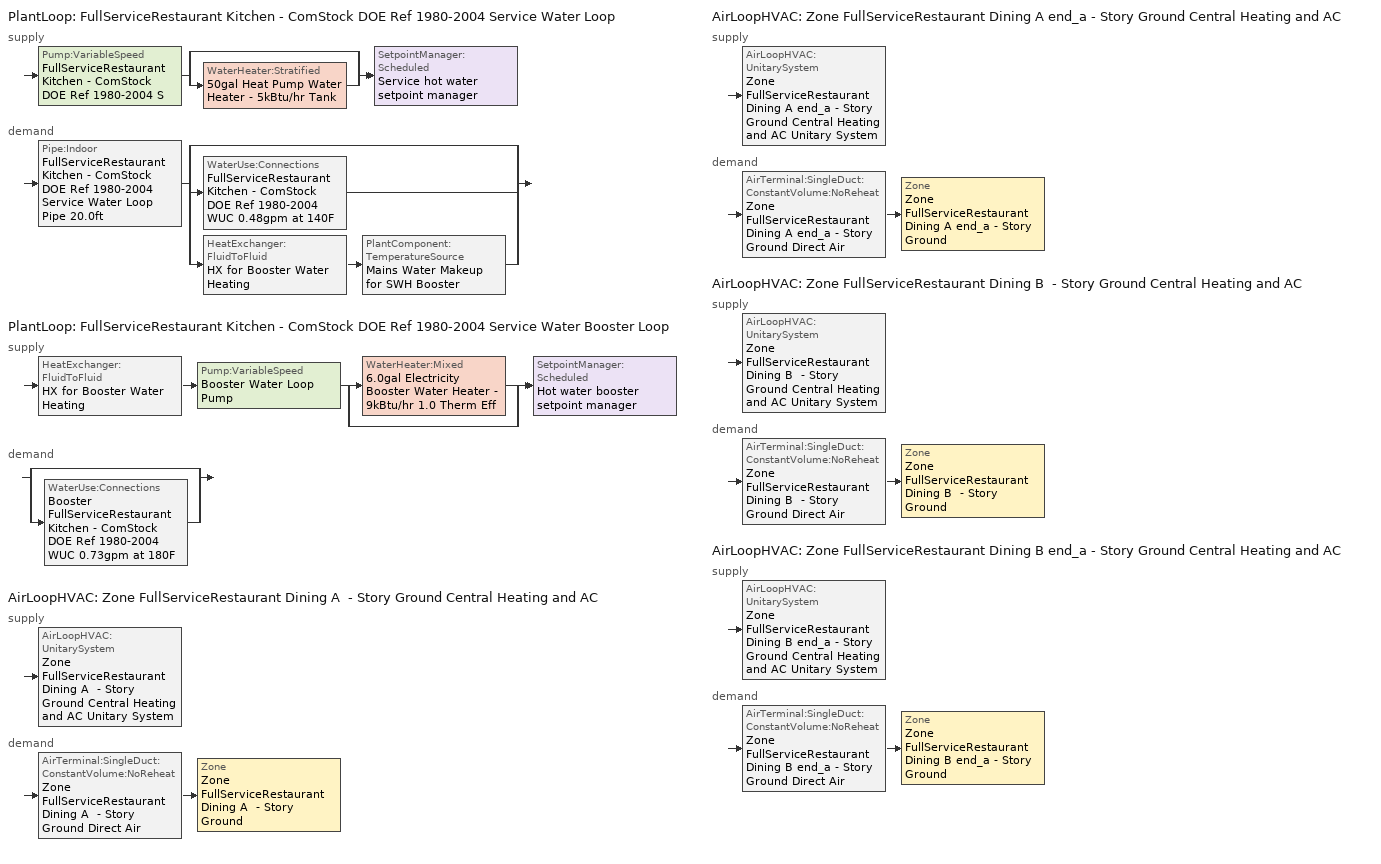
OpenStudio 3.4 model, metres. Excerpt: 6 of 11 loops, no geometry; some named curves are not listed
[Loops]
PlantLoop 'FullServiceRestaurant Kitchen - ComStock DOE Ref 1980-2004 Service Water Loop'
 supply: Pump:VariableSpeed 'FullServiceRestaurant Kitchen - ComStock DOE Ref 1980-2004 Service Water Loop Water Mains Pressure Driven' > split
  | bypass
  | WaterHeater:Stratified '50gal Heat Pump Water Heater - 5kBtu/hr Tank'
  join > SetpointManager:Scheduled 'Service hot water setpoint manager'
 demand: Pipe:Indoor 'FullServiceRestaurant Kitchen - ComStock DOE Ref 1980-2004 Service Water Loop Pipe 20.0ft' > split
  | bypass
  | WaterUse:Connections 'FullServiceRestaurant Kitchen - ComStock DOE Ref 1980-2004 WUC 0.48gpm at 140F'
  | HeatExchanger:FluidToFluid 'HX for Booster Water Heating' > PlantComponent:TemperatureSource 'Mains Water Makeup for SWH Booster'
PlantLoop 'FullServiceRestaurant Kitchen - ComStock DOE Ref 1980-2004 Service Water Booster Loop'
 supply: HeatExchanger:FluidToFluid 'HX for Booster Water Heating' > Pump:VariableSpeed 'Booster Water Loop Pump' > split
  | WaterHeater:Mixed '6.0gal Electricity Booster Water Heater - 9kBtu/hr 1.0 Therm Eff'
  | bypass
  join > SetpointManager:Scheduled 'Hot water booster setpoint manager'
 demand: split
  | bypass
  | WaterUse:Connections 'Booster FullServiceRestaurant Kitchen - ComStock DOE Ref 1980-2004 WUC 0.73gpm at 180F'
AirLoopHVAC 'Zone FullServiceRestaurant Dining A  - Story Ground Central Heating and AC'
 supply: AirLoopHVAC:UnitarySystem 'Zone FullServiceRestaurant Dining A  - Story Ground Central Heating and AC Unitary System'
 demand: AirTerminal:SingleDuct:ConstantVolume:NoReheat 'Zone FullServiceRestaurant Dining A  - Story Ground Direct Air' > Zone 'Zone FullServiceRestaurant Dining A  - Story Ground'
AirLoopHVAC 'Zone FullServiceRestaurant Dining A end_a - Story Ground Central Heating and AC'
 supply: AirLoopHVAC:UnitarySystem 'Zone FullServiceRestaurant Dining A end_a - Story Ground Central Heating and AC Unitary System'
 demand: AirTerminal:SingleDuct:ConstantVolume:NoReheat 'Zone FullServiceRestaurant Dining A end_a - Story Ground Direct Air' > Zone 'Zone FullServiceRestaurant Dining A end_a - Story Ground'
AirLoopHVAC 'Zone FullServiceRestaurant Dining B  - Story Ground Central Heating and AC'
 supply: AirLoopHVAC:UnitarySystem 'Zone FullServiceRestaurant Dining B  - Story Ground Central Heating and AC Unitary System'
 demand: AirTerminal:SingleDuct:ConstantVolume:NoReheat 'Zone FullServiceRestaurant Dining B  - Story Ground Direct Air' > Zone 'Zone FullServiceRestaurant Dining B  - Story Ground'
AirLoopHVAC 'Zone FullServiceRestaurant Dining B end_a - Story Ground Central Heating and AC'
 supply: AirLoopHVAC:UnitarySystem 'Zone FullServiceRestaurant Dining B end_a - Story Ground Central Heating and AC Unitary System'
 demand: AirTerminal:SingleDuct:ConstantVolume:NoReheat 'Zone FullServiceRestaurant Dining B end_a - Story Ground Direct Air' > Zone 'Zone FullServiceRestaurant Dining B end_a - Story Ground'
[Construction]
Uninsulated copper pipe 0.75in type L: Copper pipe 0.75in type L
[Material]
Copper pipe 0.75in type L: Roughness=Smooth; Thickness {m}=0.001143; Conductivity {W/m-K}=386; Density {kg/m3}=8906.27; Specific Heat {J/kg-K}=385.1856; Thermal Absorptance=0.9; Solar Absorptance=0.7; Visible Absorptance=0.7
[Sizing:Zone] Zone Cooling Design Supply Air Temperature Input Method=SupplyAirTemperature; Zone Cooling Design Supply Air Temperature {C}=14; Zone Cooling Design Supply Air Temperature Difference {deltaC}=11.11; Zone Heating Design Supply Air Temperature Input Method=SupplyAirTemperature; Zone Heating Design Supply Air Temperature {C}=40; Zone Heating Design Supply Air Temperature Difference {deltaC}=11.11; Zone Cooling Design Supply Air Humidity Ratio {kg-H2O/kg-air}=0.0085; Zone Heating Design Supply Air Humidity Ratio {kg-H2O/kg-air}=0.008; Cooling Design Air Flow Method=DesignDay; Heating Design Air Flow Method=DesignDay; Account for Dedicated Outdoor Air System=No; Dedicated Outdoor Air System Control Strategy=NeutralSupplyAir; Dedicated Outdoor Air Low Setpoint Temperature for Design {C}=autosize; Dedicated Outdoor Air High Setpoint Temperature for Design {C}=autosize
Zone FullServiceRestaurant Dining A end_a - Story Ground; Zone FullServiceRestaurant Dining B end_a - Story Ground; Zone FullServiceRestaurant Dining A  - Story Ground; Zone FullServiceRestaurant Dining B  - Story Ground; Zone FullServiceRestaurant Kitchen C  - Story Ground
[Zone equipment]
Zone FullServiceRestaurant Dining A end_a - Story Ground: Zone FullServiceRestaurant Dining A end_a - Story Ground Direct Air
Zone FullServiceRestaurant Dining B end_a - Story Ground: Zone FullServiceRestaurant Dining B end_a - Story Ground Direct Air
Zone FullServiceRestaurant Dining A  - Story Ground: Zone FullServiceRestaurant Kitchen A  - Story Ground Transfer Air Source, Zone FullServiceRestaurant Dining A  - Story Ground Direct Air
Zone FullServiceRestaurant Dining B  - Story Ground: Zone FullServiceRestaurant Kitchen B  - Story Ground Transfer Air Source, Zone FullServiceRestaurant Dining B  - Story Ground Direct Air
Zone FullServiceRestaurant Kitchen C  - Story Ground: Zone FullServiceRestaurant Kitchen C  - Story Ground Exhaust Fan, Zone FullServiceRestaurant Kitchen C  - Story Ground Direct Air, 50gal Heat Pump Water Heater - 5kBtu/hr
[Fan:ZoneExhaust] Availability Schedule=RestaurantSitDown Kitchen_Exhaust_SCH; Fan Total Efficiency=0.0273754; Pressure Rise {Pa}=124.544; System Availability Manager Coupling Mode=Decoupled
Name | Maximum Flow Rate {m3/s} | Flow Fraction Schedule | Balanced Exhaust Fraction Schedule
Zone FullServiceRestaurant Kitchen A  - Story Ground Transfer Air Source | 0.0977721
Zone FullServiceRestaurant Kitchen B  - Story Ground Transfer Air Source | 0.0569023
Zone FullServiceRestaurant Kitchen C  - Story Ground Exhaust Fan | 0.104714 | RestaurantSitDown Kitchen_Exhaust_SCH | RestaurantSitDown Kitchen Exhaust Fan Balanced Exhaust Fraction Schedule
[WaterUse:Connections] Drain Water Heat Exchanger Type=None; Drain Water Heat Exchanger Destination=Plant
Name | Water Use Equipment Name 1
Booster FullServiceRestaurant Kitchen - ComStock DOE Ref 1980-2004 WUC 0.73gpm at 180F | Booster FullServiceRestaurant Kitchen - ComStock DOE Ref 1980-2004 Service Water Use 0.73gpm at 180F
FullServiceRestaurant Kitchen - ComStock DOE Ref 1980-2004 WUC 0.48gpm at 140F | FullServiceRestaurant Kitchen - ComStock DOE Ref 1980-2004 Service Water Use 0.48gpm at 140F
[WaterUse:Equipment:Definition] Sensible Fraction Schedule=Fraction Sensible - 0.2; Latent Fraction Schedule=Fraction Latent - 0.05
Name | Peak Flow Rate {m3/s} | Target Temperature Schedule
Booster FullServiceRestaurant Kitchen - ComStock DOE Ref 1980-2004 Service Water Use Def 0.73gpm | 4.57508e-05 | Mixed Water At Faucet Temp - 180F
FullServiceRestaurant Kitchen - ComStock DOE Ref 1980-2004 Service Water Use Def 0.48gpm | 3.05005e-05 | Mixed Water At Faucet Temp - 140F
[WaterUse:Equipment] Flow Rate Fraction Schedule=RestaurantSitDown BLDG_SWH_SCH
Name | Water Use Equipment Definition
Booster FullServiceRestaurant Kitchen - ComStock DOE Ref 1980-2004 Service Water Use 0.73gpm at 180F | Booster FullServiceRestaurant Kitchen - ComStock DOE Ref 1980-2004 Service Water Use Def 0.73gpm
FullServiceRestaurant Kitchen - ComStock DOE Ref 1980-2004 Service Water Use 0.48gpm at 140F | FullServiceRestaurant Kitchen - ComStock DOE Ref 1980-2004 Service Water Use Def 0.48gpm
[PlantLoop] Glycol Concentration=0; Plant Loop Volume {m3}=Autocalculate
Name | Maximum Loop Temperature {C} | Minimum Loop Temperature {C} | Load Distribution Scheme
FullServiceRestaurant Kitchen - ComStock DOE Ref 1980-2004 Service Water Loop | 60 | 10 | UniformPLR
FullServiceRestaurant Kitchen - ComStock DOE Ref 1980-2004 Service Water Booster Loop |  |  | Optimal
[Sizing:Plant] Loop Type=Heating; Loop Design Temperature Difference {deltaC}=5; Sizing Option=NonCoincident; Zone Timesteps in Averaging Window=1; Coincident Sizing Factor Mode=None
Name | Design Loop Exit Temperature {C}
FullServiceRestaurant Kitchen - ComStock DOE Ref 1980-2004 Service Water Loop | 60
FullServiceRestaurant Kitchen - ComStock DOE Ref 1980-2004 Service Water Booster Loop | 82.2222
[SetpointManager:Scheduled] Control Variable=Temperature
Name | Schedule | Setpoint Node or NodeList
Service hot water setpoint manager | Service Water Loop Temp - 140F | FullServiceRestaurant Kitchen - ComStock DOE Ref 1980-2004 Service Water Loop Supply Outlet Node
Hot water booster setpoint manager | Service Water Booster Temp - 180.00000000000006F | FullServiceRestaurant Kitchen - ComStock DOE Ref 1980-2004 Service Water Booster Loop Supply Outlet Node
[Pump:VariableSpeed] Coefficient 1 of the Part Load Performance Curve=0; Coefficient 2 of the Part Load Performance Curve=3.2485; Coefficient 3 of the Part Load Performance Curve=-4.7443; Coefficient 4 of the Part Load Performance Curve=2.5294; Pump Control Type=Intermittent; Skin Loss Radiative Fraction=0.5; Design Power Sizing Method=PowerPerFlowPerPressure; Design Electric Power per Unit Flow Rate {W/(m3/s)}=348701.1; Design Shaft Power per Unit Flow Rate per Unit Head {W-s/m3-Pa}=1.28205; Design Minimum Flow Rate Fraction=0
Name | Rated Pump Head {Pa} | Motor Efficiency | Rated Power Consumption {W} | Minimum Flow Rate {m3/s}
FullServiceRestaurant Kitchen - ComStock DOE Ref 1980-2004 Service Water Loop Water Mains Pressure Driven | 0.001 | 0.825
Booster Water Loop Pump | 0 | 1 | 0 | 0
[Pipe:Indoor]
FullServiceRestaurant Kitchen - ComStock DOE Ref 1980-2004 Service Water Loop Pipe 20.0ft: Construction=Uninsulated copper pipe 0.75in type L; Environment Type=Schedule; Ambient Temperature Schedule=Temporary Pipe Indoor Ambient Temp 99.1F; Ambient Air Velocity Schedule=FullServiceRestaurant Kitchen - ComStock DOE Ref 1980-2004 Service Water Loop Piping Air Velocity - 0.67mph; Pipe Inside Diameter {m}=0.019939; Pipe Length {m}=6.096
[WaterHeater:Mixed]
6.0gal Electricity Booster Water Heater - 9kBtu/hr 1.0 Therm Eff: Tank Volume {m3}=0.0227125; Setpoint Temperature Schedule=Service Water Booster Temp - 180.00000000000006F; Deadband Temperature Difference {deltaC}=2; Maximum Temperature Limit {C}=82.2222; Heater Control Type=Cycle; Heater Maximum Capacity {W}=2570.7; Heater Fuel Type=Electricity; Heater Thermal Efficiency=1; Off Cycle Parasitic Fuel Consumption Rate {W}=0; Off Cycle Parasitic Fuel Type=Electricity; Off Cycle Parasitic Heat Fraction to Tank=0; On Cycle Parasitic Fuel Consumption Rate {W}=0; On Cycle Parasitic Fuel Type=Electricity; On Cycle Parasitic Heat Fraction to Tank=0; Ambient Temperature Indicator=Schedule; Ambient Temperature Schedule=Water Heater Ambient Temp Schedule - 70.0; Off Cycle Loss Coefficient to Ambient Temperature {W/K}=2.26162; On Cycle Loss Coefficient to Ambient Temperature {W/K}=2.26162; Use Side Effectiveness=1; Source Side Effectiveness=1; Use Side Design Flow Rate {m3/s}=autosize; Source Side Design Flow Rate {m3/s}=autosize; Indirect Water Heating Recovery Time {hr}=1.5; Source Side Flow Control Mode=IndirectHeatPrimarySetpoint
[WaterHeater:Sizing] Design Mode=PeakDraw; Time Storage Can Meet Peak Draw {hr}=0.538503; Time for Tank Recovery {hr}=0; Nominal Tank Volume for Autosizing Plant Connections {m3}=1
6.0gal Electricity Booster Water Heater - 9kBtu/hr 1.0 Therm Eff; 50gal Heat Pump Water Heater - 5kBtu/hr Tank
[HeatExchanger:FluidToFluid]
HX for Booster Water Heating: Loop Demand Side Design Flow Rate {m3/s}=autosize; Loop Supply Side Design Flow Rate {m3/s}=autosize; Heat Exchange Model Type=Ideal; Heat Exchanger U-Factor Times Area Value {W/K}=autosize; Control Type=UncontrolledOn; Minimum Temperature Difference to Activate Heat Exchanger {deltaC}=0.01; Heat Transfer Metering End Use Type=LoopToLoop; Component Override Cooling Control Temperature Mode=Loop; Sizing Factor=1; Operation Minimum Temperature Limit {C}=0; Operation Maximum Temperature Limit {C}=100
[PlantComponent:TemperatureSource]
Mains Water Makeup for SWH Booster: Design Volume Flow Rate {m3/s}=autosize; Temperature Specification Type=Scheduled; Source Temperature {C}=8; Source Temperature Schedule=Mains Water Temperature
[EnergyManagementSystem:Sensor]
Mains_Water_Temp_Sen: Output Variable or Output Meter Index Key=Environment; Output Variable or Output Meter=Site Mains Water Temperature
[EnergyManagementSystem:Actuator]
Mains_Water_Temp_Act: Actuated Component=Mains Water Temperature; Actuated Component Type=Schedule:Constant; Actuated Component Control Type=Schedule Value
[EnergyManagementSystem:Program]
Mains_Water_Prg: SET Mains_Water_Temp_Act = Mains_Water_Temp_Sen
[EnergyManagementSystem:ProgramCallingManager]
Mains_Water_Prg_Mgr: BeginTimestepBeforePredictor; Mains_Water_Prg
[Refrigeration:WalkIn] Availability Schedule=Always On Discrete; Rated Total Heating Power {W}=0; Rated Circulation Fan Power {W}=0; Lighting Schedule=Always On; Defrost Control Type=TimeSchedule; Temperature Termination Defrost Fraction to Ice=0.7; Insulated Floor U-Value {W/m2-K}=0.207
Name | Rated Coil Cooling Capacity {W} | Operating Temperature {C} | Rated Cooling Source Temperature {C} | Rated Cooling Coil Fan Power {W} | Rated Total Lighting Power {W} | Defrost Type | Defrost Schedule | Defrost Drip-Down Schedule | Defrost Power {W} | Insulated Floor Surface Area {m2} | WalkIn Zone Boundary 1
Full Service Restaurant Cooler | 2256.65 | 2 | -3.88889 | 200 | 100 | OffCycle | Refrigeration Defrost Schedule | Refrigeration Dripdown Schedule | 0 | 9.290304 | Refrigeration Walk In Zone Boundary 1
Full Service Restaurant Freezer | 1670.51 | -23 | -28.3333 | 180 | 80 | Electric | Refrigeration Defrost Schedule 1 | Refrigeration Dripdown Schedule 1 | 2000 | 7.43224 | Refrigeration Walk In Zone Boundary 2
[Refrigeration:WalkIn:ZoneBoundary] Zone=Zone FullServiceRestaurant Kitchen C  - Story Ground; Total Insulated Surface Area Facing Zone {m2}=43.4; Insulated Surface U-Value Facing Zone {W/m2-K}=0.235; Area of Stocking Doors Facing Zone {m2}=2; Height of Stocking Doors Facing Zone {m}=2; Stocking Door Opening Schedule Name Facing Zone=door_wi_sched; Stocking Door Opening Protection Type Facing Zone=None
Refrigeration Walk In Zone Boundary 1; Refrigeration Walk In Zone Boundary 2
[Refrigeration:System] Minimum Condensing Temperature {C}=21; Refrigeration System Working Fluid Type=R404a; Suction Temperature Control Type=ConstantSuctionTemperature
Name | Refrigeration Condenser
Medium Temperature | Refrigeration Condenser Air Cooled 1
Low Temperature | Refrigeration Condenser Air Cooled 2
[Refrigeration:Compressor]
Refrigeration Compressor 1: Refrigeration Compressor Power Curve=MT_compressor_power_smallandold; Refrigeration Compressor Capacity Curve=MT_compressor_capacity_smallandold; Rated Return Gas Temperature {C}=18.3; Rated Subcooling {deltaC}=0
[AirLoopHVAC] Design Supply Air Flow Rate {m3/s}=autosize; Design Return Air Flow Fraction of Supply Air Flow=1
Name | Availability Schedule
Zone FullServiceRestaurant Dining A  - Story Ground Central Heating and AC | Zone FullServiceRestaurant Dining A  - Story Ground Central Heating and AC Occ Sch
Zone FullServiceRestaurant Dining A end_a - Story Ground Central Heating and AC | Zone FullServiceRestaurant Dining A end_a - Story Ground Central Heating and AC Occ Sch
Zone FullServiceRestaurant Dining B  - Story Ground Central Heating and AC | Zone FullServiceRestaurant Dining B  - Story Ground Central Heating and AC Occ Sch
Zone FullServiceRestaurant Dining B end_a - Story Ground Central Heating and AC | Zone FullServiceRestaurant Dining B end_a - Story Ground Central Heating and AC Occ Sch
[Sizing:System] Type of Load to Size On=Sensible; Design Outdoor Air Flow Rate {m3/s}=Autosize; Central Heating Maximum System Air Flow Ratio=0.3; Preheat Design Temperature {C}=7.22222; Preheat Design Humidity Ratio {kg-H2O/kg-Air}=0.008; Precool Design Temperature {C}=12.7778; Precool Design Humidity Ratio {kg-H2O/kg-Air}=0.008; Central Cooling Design Supply Air Temperature {C}=12.7778; Central Heating Design Supply Air Temperature {C}=50; Sizing Option=NonCoincident; 100% Outdoor Air in Cooling=Yes; 100% Outdoor Air in Heating=Yes; Central Cooling Design Supply Air Humidity Ratio {kg-H2O/kg-Air}=0.0085; Central Heating Design Supply Air Humidity Ratio {kg-H2O/kg-Air}=0.008; Cooling Design Air Flow Method=DesignDay; Heating Design Air Flow Method=DesignDay; System Outdoor Air Method=ZoneSum; Zone Maximum Outdoor Air Fraction=1; Cooling Supply Air Flow Rate Per Floor Area {m3/s-m2}=0.00996765; Cooling Fraction of Autosized Cooling Supply Air Flow Rate=1; Cooling Supply Air Flow Rate Per Unit Cooling Capacity {m3/s-W}=3.94755e-05; Heating Supply Air Flow Rate Per Floor Area {m3/s-m2}=0.00996765; Heating Fraction of Autosized Heating Supply Air Flow Rate=1; Heating Fraction of Autosized Cooling Supply Air Flow Rate=1; Heating Supply Air Flow Rate Per Unit Heating Capacity {m3/s-W}=3.15882e-05; Cooling Design Capacity Method=CoolingDesignCapacity; Cooling Design Capacity {W}=autosize; Cooling Design Capacity Per Floor Area {W/m2}=234.7; Fraction of Autosized Cooling Design Capacity=1; Heating Design Capacity Method=HeatingDesignCapacity; Heating Design Capacity {W}=autosize; Heating Design Capacity Per Floor Area {W/m2}=157; Fraction of Autosized Heating Design Capacity=1; Central Cooling Capacity Control Method=OnOff; Occupant Diversity=autosize
Zone FullServiceRestaurant Dining A  - Story Ground Central Heating and AC; Zone FullServiceRestaurant Dining A end_a - Story Ground Central Heating and AC; Zone FullServiceRestaurant Dining B  - Story Ground Central Heating and AC; Zone FullServiceRestaurant Dining B end_a - Story Ground Central Heating and AC
[Coil:Heating:Gas] Availability Schedule=Always On Discrete; Gas Burner Efficiency=0.8; Nominal Capacity {W}=AutoSize; Parasitic Electric Load {W}=0; Parasitic Gas Load {W}=0
Zone FullServiceRestaurant Dining A  - Story Ground Central Heating and AC Heating Coil 137kBtu/hr 0.8 Thermal Eff; Zone FullServiceRestaurant Dining A end_a - Story Ground Central Heating and AC Heating Coil 59kBtu/hr 0.8 Thermal Eff; Zone FullServiceRestaurant Dining B  - Story Ground Central Heating and AC Heating Coil 79kBtu/hr 0.8 Thermal Eff; Zone FullServiceRestaurant Dining B end_a - Story Ground Central Heating and AC Heating Coil 34kBtu/hr 0.8 Thermal Eff
[Coil:Cooling:DX:SingleSpeed] Availability Schedule=Always On Discrete; Rated Total Cooling Capacity {W}=autosize; Rated Sensible Heat Ratio=0.73; Rated COP {W/W}=3.91157; Rated Air Flow Rate {m3/s}=autosize; Rated Evaporator Fan Power Per Volume Flow Rate {W/(m3/s)}=773.391; Total Cooling Capacity Function of Temperature Curve=CoilClgDXQRatio_fTwbToadbSI; Total Cooling Capacity Function of Flow Fraction Curve=CoilClgDXSnglQRatio_fCFMRatio; Energy Input Ratio Function of Temperature Curve=CoilClgDXEIRRatio_fTwbToadbSI; Energy Input Ratio Function of Flow Fraction Curve=CoilClgDXSnglEIRRatio_fCFMRatio; Part Load Fraction Correlation Curve=CoilClgDXEIRRatio_fQFrac; Minimum Outdoor Dry-Bulb Temperature for Compressor Operation {C}=-25; Nominal Time for Condensate Removal to Begin {s}=1000; Ratio of Initial Moisture Evaporation Rate and Steady State Latent Capacity=1.5; Maximum Cycling Rate {cycles/hr}=3; Latent Capacity Time Constant {s}=45; Condenser Type=AirCooled; Evaporative Condenser Effectiveness=0; Evaporative Condenser Air Flow Rate {m3/s}=Autosize; Evaporative Condenser Pump Rated Power Consumption {W}=Autosize; Crankcase Heater Capacity {W}=0; Maximum Outdoor Dry-Bulb Temperature for Crankcase Heater Operation {C}=12.7778; Basin Heater Capacity {W/K}=0; Basin Heater Setpoint Temperature {C}=10
Zone FullServiceRestaurant Dining A  - Story Ground Central Heating and AC Cooling Coil 63kBtu/hr 9.7SEER 65kBtu/hr 13.0SEER; Zone FullServiceRestaurant Dining A end_a - Story Ground Central Heating and AC Cooling Coil 27kBtu/hr 9.7SEER 28kBtu/hr 13.0SEER; Zone FullServiceRestaurant Dining B  - Story Ground Central Heating and AC Cooling Coil 33kBtu/hr 9.7SEER 35kBtu/hr 13.0SEER; Zone FullServiceRestaurant Dining B end_a - Story Ground Central Heating and AC Cooling Coil 16kBtu/hr 9.7SEER 16kBtu/hr 13.0SEER
[Fan:OnOff] Availability Schedule=Always On Discrete; Motor In Airstream Fraction=1
Name | Fan Total Efficiency | Pressure Rise {Pa} | Maximum Flow Rate {m3/s} | Motor Efficiency | Fan Power Ratio Function of Speed Ratio Curve | Fan Efficiency Ratio Function of Speed Ratio Curve
Zone FullServiceRestaurant Dining A  - Story Ground Central Heating and AC Supply Fan | 0.53625 | 622.722 | autosize | 0.825 | Fan On Off Power Curve | Fan On Off Efficiency Curve
Zone FullServiceRestaurant Dining A end_a - Story Ground Central Heating and AC Supply Fan | 0.53625 | 622.722 | autosize | 0.825 | Fan On Off Power Curve 1 | Fan On Off Efficiency Curve 1
Zone FullServiceRestaurant Dining B  - Story Ground Central Heating and AC Supply Fan | 0.53625 | 622.722 | autosize | 0.825 | Fan On Off Power Curve 2 | Fan On Off Efficiency Curve 2
Zone FullServiceRestaurant Dining B end_a - Story Ground Central Heating and AC Supply Fan | 0.53625 | 622.722 | autosize | 0.825 | Fan On Off Power Curve 3 | Fan On Off Efficiency Curve 3
50gal Heat Pump Water Heater - 5kBtu/hr Fan | 0.234952 | 23 | 0.0854225 | 1 | Fan On Off Power Curve 9 | Fan On Off Efficiency Curve 9
[AirLoopHVAC:UnitarySystem] Control Type=Load; Dehumidification Control Type=None; Availability Schedule=Always On Discrete; Fan Placement=BlowThrough; DX Heating Coil Sizing Ratio=1; Use DOAS DX Cooling Coil=No; DOAS DX Cooling Coil Leaving Minimum Air Temperature {C}=2; Latent Load Control=SensibleOnlyLoadControl; Supply Air Flow Rate During Cooling Operation {m3/s}=Autosize; Supply Air Flow Rate During Heating Operation {m3/s}=Autosize; Supply Air Flow Rate When No Cooling or Heating is Required {m3/s}=0; Maximum Supply Air Temperature {C}=50; Maximum Outdoor Dry-Bulb Temperature for Supplemental Heater Operation {C}=21; Maximum Cycling Rate {cycles/hr}=2.5; Heat Pump Time Constant {s}=60; Fraction of On-Cycle Power Use=0.01; Heat Pump Fan Delay Time {s}=60; Ancilliary On-Cycle Electric Power {W}=0; Ancilliary Off-Cycle Electric Power {W}=0
Name | Controlling Zone or Thermostat Location | Supply Fan | Supply Air Fan Operating Mode Schedule | Heating Coil | Cooling Coil
Zone FullServiceRestaurant Dining A  - Story Ground Central Heating and AC Unitary System | Zone FullServiceRestaurant Dining A  - Story Ground | Zone FullServiceRestaurant Dining A  - Story Ground Central Heating and AC Supply Fan | Zone FullServiceRestaurant Dining A  - Story Ground Central Heating and AC Occ Sch | Zone FullServiceRestaurant Dining A  - Story Ground Central Heating and AC Heating Coil 137kBtu/hr 0.8 Thermal Eff | Zone FullServiceRestaurant Dining A  - Story Ground Central Heating and AC Cooling Coil 63kBtu/hr 9.7SEER 65kBtu/hr 13.0SEER
Zone FullServiceRestaurant Dining A end_a - Story Ground Central Heating and AC Unitary System | Zone FullServiceRestaurant Dining A end_a - Story Ground | Zone FullServiceRestaurant Dining A end_a - Story Ground Central Heating and AC Supply Fan | Zone FullServiceRestaurant Dining A end_a - Story Ground Central Heating and AC Occ Sch | Zone FullServiceRestaurant Dining A end_a - Story Ground Central Heating and AC Heating Coil 59kBtu/hr 0.8 Thermal Eff | Zone FullServiceRestaurant Dining A end_a - Story Ground Central Heating and AC Cooling Coil 27kBtu/hr 9.7SEER 28kBtu/hr 13.0SEER
Zone FullServiceRestaurant Dining B  - Story Ground Central Heating and AC Unitary System | Zone FullServiceRestaurant Dining B  - Story Ground | Zone FullServiceRestaurant Dining B  - Story Ground Central Heating and AC Supply Fan | Zone FullServiceRestaurant Dining B  - Story Ground Central Heating and AC Occ Sch | Zone FullServiceRestaurant Dining B  - Story Ground Central Heating and AC Heating Coil 79kBtu/hr 0.8 Thermal Eff | Zone FullServiceRestaurant Dining B  - Story Ground Central Heating and AC Cooling Coil 33kBtu/hr 9.7SEER 35kBtu/hr 13.0SEER
Zone FullServiceRestaurant Dining B end_a - Story Ground Central Heating and AC Unitary System | Zone FullServiceRestaurant Dining B end_a - Story Ground | Zone FullServiceRestaurant Dining B end_a - Story Ground Central Heating and AC Supply Fan | Zone FullServiceRestaurant Dining B end_a - Story Ground Central Heating and AC Occ Sch | Zone FullServiceRestaurant Dining B end_a - Story Ground Central Heating and AC Heating Coil 34kBtu/hr 0.8 Thermal Eff | Zone FullServiceRestaurant Dining B end_a - Story Ground Central Heating and AC Cooling Coil 16kBtu/hr 9.7SEER 16kBtu/hr 13.0SEER
[AirTerminal:SingleDuct:ConstantVolume:NoReheat] Availability Schedule=Always On Discrete; Maximum Air Flow Rate {m3/s}=AutoSize
Zone FullServiceRestaurant Dining A  - Story Ground Direct Air; Zone FullServiceRestaurant Dining A end_a - Story Ground Direct Air; Zone FullServiceRestaurant Dining B  - Story Ground Direct Air; Zone FullServiceRestaurant Dining B end_a - Story Ground Direct Air
[WaterHeater:HeatPump:WrappedCondenser]
50gal Heat Pump Water Heater - 5kBtu/hr: Availability Schedule=Always On Discrete; Compressor Setpoint Temperature Schedule=Service Water Heating Temperature Setpoint 120F; Dead Band Temperature Difference {deltaC}=0.5; Condenser Bottom Location {m}=0.0869862; Condenser Top Location {m}=0.559813; Evaporator Air Flow Rate {m3/s}=autocalculate; Inlet Air Configuration=ZoneAirOnly; Inlet Air Temperature Schedule=Schedule Ruleset 5; Inlet Air Humidity Schedule=Schedule Ruleset 6; Tank=50gal Heat Pump Water Heater - 5kBtu/hr Tank; DX Coil=50gal Heat Pump Water Heater - 5kBtu/hr Coil; Minimum Inlet Air Temperature for Compressor Operation {C}=7.22222; Maximum Inlet Air Temperature for Compressor Operation {C}=48.8889; Compressor Location=Zone; Compressor Ambient Temperature Schedule=Schedule Ruleset 7; Fan=50gal Heat Pump Water Heater - 5kBtu/hr Fan; Fan Placement=DrawThrough; On Cycle Parasitic Electric Load {W}=0; Off Cycle Parasitic Electric Load {W}=0; Parasitic Heat Rejection Location=Outdoors; Tank Element Control Logic=MutuallyExclusive; Control Sensor 1 Height In Stratified Tank {m}=0.818187; Control Sensor 1 Weight=1; Control Sensor 2 Height In Stratified Tank {m}=0.818187
[Coil:WaterHeating:AirToWaterHeatPump:Wrapped]
50gal Heat Pump Water Heater - 5kBtu/hr Coil: Rated Heating Capacity {W}=1380; Rated COP {W/W}=2.76; Rated Sensible Heat Ratio=0.88; Rated Evaporator Inlet Air Dry-Bulb Temperature {C}=19.7222; Rated Evaporator Inlet Air Wet-Bulb Temperature {C}=13.57; Rated Condenser Water Temperature {C}=48.89; Rated Evaporator Air Flow Rate {m3/s}=autocalculate; Evaporator Fan Power Included in Rated COP=Yes; Crankcase Heater Capacity {W}=0; Maximum Ambient Temperature for Crankcase Heater Operation {C}=0; Evaporator Air Temperature Type for Curve Objects=WetBulbTemperature; Heating Capacity Function of Temperature Curve=HPWH-Cap-fT; Heating Capacity Function of Air Flow Fraction Curve=HPWH-Htg-Cap-FF; Heating COP Function of Temperature Curve=HPWH-COP-fT; Heating COP Function of Air Flow Fraction Curve=HPWH-Htg-COP-FF; Part Load Fraction Correlation Curve=HPWH-COP-fPLR
[WaterHeater:Stratified]
50gal Heat Pump Water Heater - 5kBtu/hr Tank: Tank Volume {m3}=0.170344; Tank Height {m}=1.0335; Tank Shape=VerticalCylinder; Maximum Temperature Limit {C}=90; Heater Priority Control=MasterSlave; Heater 1 Setpoint Temperature Schedule=50gal Heat Pump Water Heater - 5kBtu/hr TopElementSetpoint; Heater 1 Deadband Temperature Difference {deltaC}=25; Heater 1 Capacity {W}=6000; Heater 1 Height {m}=0.732062; Heater 2 Setpoint Temperature Schedule=50gal Heat Pump Water Heater - 5kBtu/hr BottomElementSetpoint; Heater 2 Deadband Temperature Difference {deltaC}=30; Heater 2 Capacity {W}=6000; Heater 2 Height {m}=0.129188; Heater Fuel Type=Electricity; Heater Thermal Efficiency=1; Off Cycle Parasitic Fuel Consumption Rate {W}=3; Off Cycle Parasitic Fuel Type=Electricity; Off Cycle Parasitic Heat Fraction to Tank=0; Off Cycle Parasitic Height {m}=0; On Cycle Parasitic Fuel Consumption Rate {W}=3; On Cycle Parasitic Fuel Type=Electricity; On Cycle Parasitic Heat Fraction to Tank=0; On Cycle Parasitic Height {m}=0; Ambient Temperature Indicator=ThermalZone; Ambient Temperature Thermal Zone=Zone FullServiceRestaurant Kitchen C  - Story Ground; Uniform Skin Loss Coefficient per Unit Area to Ambient Temperature {W/m2-K}=1.13221; Skin Loss Fraction to Zone=1; Off Cycle Flue Loss Coefficient to Ambient Temperature {W/K}=0; Off Cycle Flue Loss Fraction to Zone=1; Use Side Effectiveness=1; Use Side Inlet Height {m}=0; Use Side Outlet Height {m}=autocalculate; Source Side Effectiveness=1; Source Side Inlet Height {m}=0; Source Side Outlet Height {m}=0; Inlet Mode=Fixed; Use Side Design Flow Rate {m3/s}=0.00283433; Source Side Design Flow Rate {m3/s}=0; Indirect Water Heating Recovery Time {hr}=1.5; Number of Nodes=12; Additional Destratification Conductivity {W/m-K}=0; Node 1 Additional Loss Coefficient {W/m2-K}=0; Node 2 Additional Loss Coefficient {W/m2-K}=0; Node 3 Additional Loss Coefficient {W/m2-K}=0; Node 4 Additional Loss Coefficient {W/m2-K}=0; Node 5 Additional Loss Coefficient {W/m2-K}=0; Node 6 Additional Loss Coefficient {W/m2-K}=0; Node 7 Additional Loss Coefficient {W/m2-K}=0; Node 8 Additional Loss Coefficient {W/m2-K}=0; Node 9 Additional Loss Coefficient {W/m2-K}=0; Node 10 Additional Loss Coefficient {W/m2-K}=0; Node 11 Additional Loss Coefficient {W/m2-K}=0; Node 12 Additional Loss Coefficient {W/m2-K}=0
[Schedule:Ruleset]
Name | Default Day Schedule | Summer Design Day Schedule | Winter Design Day Schedule
RestaurantSitDown Kitchen_Exhaust_SCH | RestaurantSitDown Kitchen_Exhaust_SCH Default | RestaurantSitDown Kitchen_Exhaust_SCH Summer Design Day | RestaurantSitDown Kitchen_Exhaust_SCH Winter Design Day
RestaurantSitDown Kitchen Exhaust Fan Balanced Exhaust Fraction Schedule | RestaurantSitDown Kitchen Exhaust Fan Balanced Exhaust Fraction Schedule Default | RestaurantSitDown Kitchen Exhaust Fan Balanced Exhaust Fraction Schedule Summer Design Day | RestaurantSitDown Kitchen Exhaust Fan Balanced Exhaust Fraction Schedule Winter Design Day
RestaurantSitDown BLDG_SWH_SCH | RestaurantSitDown BLDG_SWH_SCH Default | RestaurantSitDown BLDG_SWH_SCH Summer Design Day | RestaurantSitDown BLDG_SWH_SCH Winter Design Day
Fraction Sensible - 0.2 | Fraction Sensible - 0.2 Default
Fraction Latent - 0.05 | Fraction Latent - 0.05 Default
Mixed Water At Faucet Temp - 180F | Mixed Water At Faucet Temp - 180F Default
Mixed Water At Faucet Temp - 140F | Mixed Water At Faucet Temp - 140F Default
Service Water Loop Temp - 140F | Service Water Loop Temp - 140F Default
FullServiceRestaurant Kitchen - ComStock DOE Ref 1980-2004 Service Water Loop Piping Air Velocity - 0.67mph | FullServiceRestaurant Kitchen - ComStock DOE Ref 1980-2004 Service Water Loop Piping Air Velocity - 0.67mph Default
Service Water Booster Temp - 180.00000000000006F | Service Water Booster Temp - 180.00000000000006F Default
Water Heater Ambient Temp Schedule - 70.0 | Water Heater Ambient Temp Schedule - 70.0 Default
Always On | Always On Default
door_wi_sched | door_wi_sched Default
Refrigeration Defrost Schedule | Refrigeration Defrost Schedule Default - Full Service Restaurant Cooler
Refrigeration Dripdown Schedule | Refrigeration Dripdown Schedule Default - Full Service Restaurant Cooler
Refrigeration Defrost Schedule 1 | Refrigeration Defrost Schedule Default - Full Service Restaurant Freezer
Refrigeration Dripdown Schedule 1 | Refrigeration Dripdown Schedule Default - Full Service Restaurant Freezer
Zone FullServiceRestaurant Dining A  - Story Ground Central Heating and AC Occ Sch | Zone FullServiceRestaurant Dining A  - Story Ground Central Heating and AC Occ Sch Default | Zone FullServiceRestaurant Dining A  - Story Ground Central Heating and AC Occ Sch Summer Design Day | Zone FullServiceRestaurant Dining A  - Story Ground Central Heating and AC Occ Sch Winter Design Day
Zone FullServiceRestaurant Dining A end_a - Story Ground Central Heating and AC Occ Sch | Zone FullServiceRestaurant Dining A end_a - Story Ground Central Heating and AC Occ Sch Default | Zone FullServiceRestaurant Dining A end_a - Story Ground Central Heating and AC Occ Sch Summer Design Day | Zone FullServiceRestaurant Dining A end_a - Story Ground Central Heating and AC Occ Sch Winter Design Day
Zone FullServiceRestaurant Dining B  - Story Ground Central Heating and AC Occ Sch | Zone FullServiceRestaurant Dining B  - Story Ground Central Heating and AC Occ Sch Default | Zone FullServiceRestaurant Dining B  - Story Ground Central Heating and AC Occ Sch Summer Design Day | Zone FullServiceRestaurant Dining B  - Story Ground Central Heating and AC Occ Sch Winter Design Day
Zone FullServiceRestaurant Dining B end_a - Story Ground Central Heating and AC Occ Sch | Zone FullServiceRestaurant Dining B end_a - Story Ground Central Heating and AC Occ Sch Default | Zone FullServiceRestaurant Dining B end_a - Story Ground Central Heating and AC Occ Sch Summer Design Day | Zone FullServiceRestaurant Dining B end_a - Story Ground Central Heating and AC Occ Sch Winter Design Day
Service Water Heating Temperature Setpoint 120F | Service Water Heating Temperature Setpoint 120F Default
Schedule Ruleset 5 | Schedule Day 17
Schedule Ruleset 6 | Schedule Day 18
Schedule Ruleset 7 | Schedule Day 19
[Schedule:Day]
RestaurantSitDown Kitchen_Exhaust_SCH Default: Yes, 5, 30, 0, 15, 30, 1, 24, 0, 0
RestaurantSitDown Kitchen_Exhaust_SCH Winter Design Day; RestaurantSitDown Kitchen_Exhaust_SCH Summer Design Day: 5, 0, 0, 24, 0, 1
RestaurantSitDown Kitchen_Exhaust_SCH Default|WntrDsn|SmrDsn|Sun|Wkdy Day; autogen Schedule Rule 11 1_day_sch: Yes, 5, 0, 0, 24, 0, 1
RestaurantSitDown Kitchen Exhaust Fan Balanced Exhaust Fraction Schedule Default: Yes, 5, 30, 0, 16, 30, 0.93371, 24, 0, 0
RestaurantSitDown Kitchen Exhaust Fan Balanced Exhaust Fraction Schedule Winter Design Day; RestaurantSitDown Kitchen Exhaust Fan Balanced Exhaust Fraction Schedule Summer Design Day: 1, 0, 0.93371, 5, 0, 0, 24, 0, 0.93371
RestaurantSitDown Kitchen Exhaust Fan Balanced Exhaust Fraction Schedule Default|WntrDsn|SmrDsn|Sun|Wkdy Day; autogen Schedule Rule 12 1_day_sch: Yes, 1, 0, 0.93371, 5, 0, 0, 24, 0, 0.93371
RestaurantSitDown BLDG_SWH_SCH Default: Yes, 4, 30, 0, 4, 40, 0.00625, 4, 50, 0.0125, 5, 0, 0.01875, 5, 10, 0.025, 5, 20, 0.03125, 5, 30, 0.0375, 5, 40, 0.04375, 5, 50, 0.05, 6, 0, 0.05625, 6, 10, 0.0625, 6, 20, 0.06875, 6, 30, 0.075, 6, 40, 0.08125, 6, 50, 0.0875, 7, 0, 0.09375, 7, 10, 0.1, 7, 20, 0.10625, 7, 30, 0.1125, 7, 40, 0.11875, 7, 50, 0.125, 8, 0, 0.13125, 8, 10, 0.1375, 8, 20, 0.14375, 8, 30, 0.15, 9, 30, 0.15, 9, 39, 0.227778, 9, 49, 0.305556, 9, 59, 0.383333, 10, 9, 0.461111, 10, 15, 0.5, 10, 24, 0.377778, 10, 34, 0.355556, 10, 44, 0.333333, 10, 54, 0.311111, 11, 0, 0.3, 12, 30, 0.3, 12, 39, 0.316667, 12, 49, 0.333333, 12, 59, 0.35, 13, 9, 0.366667, 13, 19, 0.383333, 13, 29, 0.4, 13, 30, 0.4, 13, 39, 0.416667, 13, 49, 0.433333, 13, 59, 0.45, 14, 9, 0.466667, 14, 19, 0.483333, 14, 29, 0.5, 14, 30, 0.5, 14, 39, 0.333333, 14, 49, 0.266667, 14, 59, 0.2, 15, 0, 0.2, 15, 9, 0.208333, 15, 19, 0.216667, 15, 29, 0.225, 15, 39, 0.233333, 15, 49, 0.241667, 15, 59, 0.25, 16, 0, 0.25, 16, 10, 0.208333, 16, 20, 0.166667, 16, 30, 0.125, 16, 40, 0.0833333, 16, 50, 0.0416667, 17, 0, 0, 24, 0, 0
RestaurantSitDown BLDG_SWH_SCH Summer Design Day: 1, 0, 0.2, 6, 0, 0, 7, 0, 0.15, 8, 0, 0.6, 9, 0, 0.55, 10, 0, 0.45, 11, 0, 0.4, 12, 0, 0.45, 13, 0, 0.4, 14, 0, 0.35, 17, 0, 0.3, 18, 0, 0.4, 19, 0, 0.55, 20, 0, 0.6, 21, 0, 0.5, 22, 0, 0.55, 23, 0, 0.45, 24, 0, 0.25
RestaurantSitDown BLDG_SWH_SCH SmrDsn|Wkdy Day: Yes, 4, 45, 0, 4, 55, 0.025, 5, 5, 0.05, 5, 15, 0.075, 5, 25, 0.1, 5, 35, 0.125, 5, 45, 0.15, 5, 55, 0.225, 6, 5, 0.3, 6, 15, 0.375, 6, 25, 0.45, 6, 35, 0.525, 6, 45, 0.6, 6, 55, 0.591667, 7, 5, 0.583333, 7, 15, 0.575, 7, 25, 0.566667, 7, 35, 0.558333, 7, 45, 0.55, 7, 55, 0.533333, 8, 5, 0.516667, 8, 15, 0.5, 8, 24, 0.483333, 8, 34, 0.466667, 8, 44, 0.45, 8, 45, 0.45, 8, 54, 0.390476, 9, 4, 0.380952, 9, 14, 0.371429, 9, 24, 0.361905, 9, 34, 0.352381, 9, 37, 0.35, 9, 47, 0.341667, 9, 57, 0.333333, 10, 7, 0.325, 10, 17, 0.316667, 10, 27, 0.308333, 10, 37, 0.3, 12, 37, 0.3, 12, 47, 0.316667, 12, 57, 0.333333, 13, 7, 0.35, 13, 17, 0.366667, 13, 27, 0.383333, 13, 37, 0.4, 13, 47, 0.425, 13, 57, 0.45, 14, 7, 0.475, 14, 17, 0.5, 14, 27, 0.525, 14, 37, 0.55, 14, 47, 0.530952, 14, 57, 0.511905, 15, 7, 0.492857, 15, 17, 0.47381, 15, 27, 0.454762, 15, 30, 0.45, 15, 39, 0.416667, 15, 49, 0.383333, 15, 59, 0.35, 16, 9, 0.316667, 16, 19, 0.283333, 16, 30, 0.25, 16, 40, 0.241667, 16, 50, 0.233333, 17, 0, 0.225, 17, 10, 0.216667, 17, 20, 0.208333, 17, 30, 0.2, 17, 40, 0.166667, 17, 50, 0.133333, 18, 0, 0.1, 18, 10, 0.0666667, 18, 20, 0.0333333, 18, 30, 0, 24, 0, 0
RestaurantSitDown BLDG_SWH_SCH Winter Design Day: 1, 0, 0.2, 6, 0, 0, 9, 0, 0.15, 10, 0, 0.5, 11, 0, 0.45, 13, 0, 0.5, 14, 0, 0.45, 16, 0, 0.4, 17, 0, 0.35, 18, 0, 0.4, 20, 0, 0.55, 21, 0, 0.5, 22, 0, 0.55, 23, 0, 0.4, 24, 0, 0.3
RestaurantSitDown BLDG_SWH_SCH WntrDsn|Sat Day: Yes, 5, 0, 0, 5, 10, 0.00833333, 5, 20, 0.0166667, 5, 30, 0.025, 5, 40, 0.0333333, 5, 50, 0.0416667, 6, 0, 0.05, 6, 10, 0.0583333, 6, 20, 0.0666667, 6, 30, 0.075, 6, 40, 0.0833333, 6, 50, 0.0916667, 7, 0, 0.1, 7, 10, 0.108333, 7, 20, 0.116667, 7, 30, 0.125, 7, 40, 0.133333, 7, 50, 0.141667, 8, 0, 0.15, 9, 0, 0.15, 9, 9, 0.208333, 9, 19, 0.266667, 9, 29, 0.325, 9, 39, 0.383333, 9, 49, 0.441667, 9, 59, 0.5, 10, 0, 0.5, 10, 9, 0.433333, 10, 19, 0.416667, 10, 29, 0.4, 10, 30, 0.4, 11, 30, 0.4, 11, 39, 0.391667, 11, 49, 0.383333, 11, 59, 0.375, 12, 9, 0.366667, 12, 19, 0.358333, 12, 29, 0.35, 12, 30, 0.35, 12, 39, 0.358333, 12, 49, 0.366667, 12, 59, 0.375, 13, 9, 0.383333, 13, 19, 0.391667, 13, 29, 0.4, 13, 30, 0.4, 13, 39, 0.425, 13, 49, 0.45, 13, 59, 0.475, 14, 9, 0.5, 14, 19, 0.525, 14, 29, 0.55, 14, 30, 0.55, 14, 39, 0.366667, 14, 49, 0.333333, 14, 59, 0.3, 15, 0, 0.3, 15, 9, 0.283333, 15, 19, 0.266667, 15, 29, 0.25, 15, 39, 0.233333, 15, 49, 0.216667, 15, 59, 0.2, 16, 0, 0.2, 16, 10, 0.166667, 16, 20, 0.133333, 16, 30, 0.1, 16, 40, 0.0666667, 16, 50, 0.0333333, 17, 0, 0, 24, 0, 0
Fraction Sensible - 0.2 Default: 24, 0, 0.2
Fraction Latent - 0.05 Default: 24, 0, 0.05
Mixed Water At Faucet Temp - 180F Default; Service Water Booster Temp - 180.00000000000006F Default: 24, 0, 82.2222
Mixed Water At Faucet Temp - 140F Default; Service Water Loop Temp - 140F Default: 24, 0, 60
FullServiceRestaurant Kitchen - ComStock DOE Ref 1980-2004 Service Water Loop Piping Air Velocity - 0.67mph Default: 24, 0, 0.3
Water Heater Ambient Temp Schedule - 70.0 Default: 24, 0, 21.1111
Always On Default; Zone FullServiceRestaurant Dining A  - Story Ground Central Heating and AC Occ Sch Winter Design Day; Zone FullServiceRestaurant Dining A  - Story Ground Central Heating and AC Occ Sch Summer Design Day; Zone FullServiceRestaurant Dining A end_a - Story Ground Central Heating and AC Occ Sch Winter Design Day; Zone FullServiceRestaurant Dining A end_a - Story Ground Central Heating and AC Occ Sch Summer Design Day; Zone FullServiceRestaurant Dining B  - Story Ground Central Heating and AC Occ Sch Winter Design Day; Zone FullServiceRestaurant Dining B  - Story Ground Central Heating and AC Occ Sch Summer Design Day; Zone FullServiceRestaurant Dining B end_a - Story Ground Central Heating and AC Occ Sch Winter Design Day; Zone FullServiceRestaurant Dining B end_a - Story Ground Central Heating and AC Occ Sch Summer Design Day: 24, 0, 1
door_wi_sched Default: 6, 0, 0, 22, 0, 0.0625, 24, 0, 0
Refrigeration Defrost Schedule Default - Full Service Restaurant Cooler; Refrigeration Dripdown Schedule Default - Full Service Restaurant Cooler: 0, 59, 0, 24, 0, 0
Refrigeration Defrost Schedule Default - Full Service Restaurant Freezer; Refrigeration Dripdown Schedule Default - Full Service Restaurant Freezer: 0, 45, 0, 24, 0, 0
Zone FullServiceRestaurant Dining A  - Story Ground Central Heating and AC Occ Sch Default; Zone FullServiceRestaurant Dining A end_a - Story Ground Central Heating and AC Occ Sch Default; Zone FullServiceRestaurant Dining B  - Story Ground Central Heating and AC Occ Sch Default; Zone FullServiceRestaurant Dining B end_a - Story Ground Central Heating and AC Occ Sch Default: 5, 45, 0, 16, 50, 1, 24, 0, 0
Zone FullServiceRestaurant Dining A  - Story Ground Central Heating and AC Occ Sch Saturday; Zone FullServiceRestaurant Dining A end_a - Story Ground Central Heating and AC Occ Sch Saturday; Zone FullServiceRestaurant Dining B  - Story Ground Central Heating and AC Occ Sch Saturday; Zone FullServiceRestaurant Dining B end_a - Story Ground Central Heating and AC Occ Sch Saturday: 7, 10, 0, 15, 39, 1, 24, 0, 0
Zone FullServiceRestaurant Dining A  - Story Ground Central Heating and AC Occ Sch Sunday; Zone FullServiceRestaurant Dining A end_a - Story Ground Central Heating and AC Occ Sch Sunday; Zone FullServiceRestaurant Dining B  - Story Ground Central Heating and AC Occ Sch Sunday; Zone FullServiceRestaurant Dining B end_a - Story Ground Central Heating and AC Occ Sch Sunday: 7, 10, 0, 15, 19, 1, 24, 0, 0
Service Water Heating Temperature Setpoint 120F Default: 24, 0, 48.8889
Schedule Day 17: 24, 0, 19.7
Schedule Day 18: 24, 0, 0.5
Schedule Day 19: 24, 0, 21
[Schedule:Rule]
Schedule Rule 11: Schedule Ruleset=RestaurantSitDown Kitchen_Exhaust_SCH; Rule Order=0; Day Schedule=RestaurantSitDown Kitchen_Exhaust_SCH Default|WntrDsn|SmrDsn|Sun|Wkdy Day; Apply Sunday=Yes; Apply Monday=Yes; Apply Tuesday=Yes; Apply Wednesday=Yes; Apply Thursday=Yes; Apply Friday=Yes; Date Specification Type=DateRange; Start Month=1; Start Day=1; End Month=12; End Day=31
Schedule Rule 12: Schedule Ruleset=RestaurantSitDown Kitchen Exhaust Fan Balanced Exhaust Fraction Schedule; Rule Order=0; Day Schedule=RestaurantSitDown Kitchen Exhaust Fan Balanced Exhaust Fraction Schedule Default|WntrDsn|SmrDsn|Sun|Wkdy Day; Apply Sunday=Yes; Apply Monday=Yes; Apply Tuesday=Yes; Apply Wednesday=Yes; Apply Thursday=Yes; Apply Friday=Yes; Date Specification Type=DateRange; Start Month=1; Start Day=1; End Month=12; End Day=31
Schedule Rule 13: Schedule Ruleset=RestaurantSitDown BLDG_SWH_SCH; Rule Order=1; Day Schedule=RestaurantSitDown BLDG_SWH_SCH SmrDsn|Wkdy Day; Apply Monday=Yes; Apply Tuesday=Yes; Apply Wednesday=Yes; Apply Thursday=Yes; Apply Friday=Yes; Date Specification Type=DateRange; Start Month=1; Start Day=1; End Month=12; End Day=31
Schedule Rule 14: Schedule Ruleset=RestaurantSitDown BLDG_SWH_SCH; Rule Order=0; Day Schedule=RestaurantSitDown BLDG_SWH_SCH WntrDsn|Sat Day; Date Specification Type=DateRange; Start Month=1; Start Day=1; End Month=12; End Day=31; Apply Saturday=Yes
autogen Schedule Rule 12 1: Schedule Ruleset=RestaurantSitDown Kitchen Exhaust Fan Balanced Exhaust Fraction Schedule; Rule Order=1; Day Schedule=autogen Schedule Rule 12 1_day_sch; Apply Sunday=Yes; Apply Monday=Yes; Apply Tuesday=Yes; Apply Wednesday=Yes; Apply Thursday=Yes; Apply Friday=Yes; Date Specification Type=SpecificDates; Apply Saturday=Yes; Specific Month 1=1; Specific Day 1=3; Specific Month 2=1; Specific Day 2=10; Specific Month 3=1; Specific Day 3=17; Specific Month 4=1; Specific Day 4=24; Specific Month 5=1; Specific Day 5=31; Specific Month 6=2; Specific Day 6=7; Specific Month 7=2; Specific Day 7=14; Specific Month 8=2; Specific Day 8=21; Specific Month 9=2; Specific Day 9=28; Specific Month 10=3; Specific Day 10=7; Specific Month 11=3; Specific Day 11=14; Specific Month 12=3; Specific Day 12=21; Specific Month 13=3; Specific Day 13=28; Specific Month 14=4; Specific Day 14=4; Specific Month 15=4; Specific Day 15=11; Specific Month 16=4; Specific Day 16=18; Specific Month 17=4; Specific Day 17=25; Specific Month 18=5; Specific Day 18=2; Specific Month 19=5; Specific Day 19=9; Specific Month 20=5; Specific Day 20=16; Specific Month 21=5; Specific Day 21=23; Specific Month 22=5; Specific Day 22=30; Specific Month 23=6; Specific Day 23=6; Specific Month 24=6; Specific Day 24=13; Specific Month 25=6; Specific Day 25=20; Specific Month 26=6; Specific Day 26=27; Specific Month 27=7; Specific Day 27=4; Specific Month 28=7; Specific Day 28=11; Specific Month 29=7; Specific Day 29=18; Specific Month 30=7; Specific Day 30=25; Specific Month 31=8; Specific Day 31=1; Specific Month 32=8; Specific Day 32=8; Specific Month 33=8; Specific Day 33=15; Specific Month 34=8; Specific Day 34=22; Specific Month 35=8; Specific Day 35=29; Specific Month 36=9; Specific Day 36=5; Specific Month 37=9; Specific Day 37=12; Specific Month 38=9; Specific Day 38=19; Specific Month 39=9; Specific Day 39=26; Specific Month 40=10; Specific Day 40=3; Specific Month 41=10; Specific Day 41=10; Specific Month 42=10; Specific Day 42=17; Specific Month 43=10; Specific Day 43=24; Specific Month 44=10; Specific Day 44=31; Specific Month 45=11; Specific Day 45=7; Specific Month 46=11; Specific Day 46=14; Specific Month 47=11; Specific Day 47=21; Specific Month 48=11; Specific Day 48=28; Specific Month 49=12; Specific Day 49=5; Specific Month 50=12; Specific Day 50=12; Specific Month 51=12; Specific Day 51=19; Specific Month 52=12; Specific Day 52=26
autogen Schedule Rule 11 1: Schedule Ruleset=RestaurantSitDown Kitchen_Exhaust_SCH; Rule Order=1; Day Schedule=autogen Schedule Rule 11 1_day_sch; Apply Sunday=Yes; Apply Monday=Yes; Apply Tuesday=Yes; Apply Wednesday=Yes; Apply Thursday=Yes; Apply Friday=Yes; Date Specification Type=SpecificDates; Apply Saturday=Yes; Specific Month 1=1; Specific Day 1=3; Specific Month 2=1; Specific Day 2=10; Specific Month 3=1; Specific Day 3=17; Specific Month 4=1; Specific Day 4=24; Specific Month 5=1; Specific Day 5=31; Specific Month 6=2; Specific Day 6=7; Specific Month 7=2; Specific Day 7=14; Specific Month 8=2; Specific Day 8=21; Specific Month 9=2; Specific Day 9=28; Specific Month 10=3; Specific Day 10=7; Specific Month 11=3; Specific Day 11=14; Specific Month 12=3; Specific Day 12=21; Specific Month 13=3; Specific Day 13=28; Specific Month 14=4; Specific Day 14=4; Specific Month 15=4; Specific Day 15=11; Specific Month 16=4; Specific Day 16=18; Specific Month 17=4; Specific Day 17=25; Specific Month 18=5; Specific Day 18=2; Specific Month 19=5; Specific Day 19=9; Specific Month 20=5; Specific Day 20=16; Specific Month 21=5; Specific Day 21=23; Specific Month 22=5; Specific Day 22=30; Specific Month 23=6; Specific Day 23=6; Specific Month 24=6; Specific Day 24=13; Specific Month 25=6; Specific Day 25=20; Specific Month 26=6; Specific Day 26=27; Specific Month 27=7; Specific Day 27=4; Specific Month 28=7; Specific Day 28=11; Specific Month 29=7; Specific Day 29=18; Specific Month 30=7; Specific Day 30=25; Specific Month 31=8; Specific Day 31=1; Specific Month 32=8; Specific Day 32=8; Specific Month 33=8; Specific Day 33=15; Specific Month 34=8; Specific Day 34=22; Specific Month 35=8; Specific Day 35=29; Specific Month 36=9; Specific Day 36=5; Specific Month 37=9; Specific Day 37=12; Specific Month 38=9; Specific Day 38=19; Specific Month 39=9; Specific Day 39=26; Specific Month 40=10; Specific Day 40=3; Specific Month 41=10; Specific Day 41=10; Specific Month 42=10; Specific Day 42=17; Specific Month 43=10; Specific Day 43=24; Specific Month 44=10; Specific Day 44=31; Specific Month 45=11; Specific Day 45=7; Specific Month 46=11; Specific Day 46=14; Specific Month 47=11; Specific Day 47=21; Specific Month 48=11; Specific Day 48=28; Specific Month 49=12; Specific Day 49=5; Specific Month 50=12; Specific Day 50=12; Specific Month 51=12; Specific Day 51=19; Specific Month 52=12; Specific Day 52=26
Zone FullServiceRestaurant Dining A  - Story Ground Central Heating and AC Occ Sch Saturday Rule: Schedule Ruleset=Zone FullServiceRestaurant Dining A  - Story Ground Central Heating and AC Occ Sch; Rule Order=1; Day Schedule=Zone FullServiceRestaurant Dining A  - Story Ground Central Heating and AC Occ Sch Saturday; Date Specification Type=DateRange; Start Month=1; Start Day=1; End Month=12; End Day=31; Apply Saturday=Yes
Zone FullServiceRestaurant Dining A  - Story Ground Central Heating and AC Occ Sch Sunday Rule: Schedule Ruleset=Zone FullServiceRestaurant Dining A  - Story Ground Central Heating and AC Occ Sch; Rule Order=0; Day Schedule=Zone FullServiceRestaurant Dining A  - Story Ground Central Heating and AC Occ Sch Sunday; Apply Sunday=Yes; Date Specification Type=DateRange; Start Month=1; Start Day=1; End Month=12; End Day=31
Zone FullServiceRestaurant Dining A end_a - Story Ground Central Heating and AC Occ Sch Saturday Rule: Schedule Ruleset=Zone FullServiceRestaurant Dining A end_a - Story Ground Central Heating and AC Occ Sch; Rule Order=1; Day Schedule=Zone FullServiceRestaurant Dining A end_a - Story Ground Central Heating and AC Occ Sch Saturday; Date Specification Type=DateRange; Start Month=1; Start Day=1; End Month=12; End Day=31; Apply Saturday=Yes
Zone FullServiceRestaurant Dining A end_a - Story Ground Central Heating and AC Occ Sch Sunday Rule: Schedule Ruleset=Zone FullServiceRestaurant Dining A end_a - Story Ground Central Heating and AC Occ Sch; Rule Order=0; Day Schedule=Zone FullServiceRestaurant Dining A end_a - Story Ground Central Heating and AC Occ Sch Sunday; Apply Sunday=Yes; Date Specification Type=DateRange; Start Month=1; Start Day=1; End Month=12; End Day=31
Zone FullServiceRestaurant Dining B  - Story Ground Central Heating and AC Occ Sch Saturday Rule: Schedule Ruleset=Zone FullServiceRestaurant Dining B  - Story Ground Central Heating and AC Occ Sch; Rule Order=1; Day Schedule=Zone FullServiceRestaurant Dining B  - Story Ground Central Heating and AC Occ Sch Saturday; Date Specification Type=DateRange; Start Month=1; Start Day=1; End Month=12; End Day=31; Apply Saturday=Yes
Zone FullServiceRestaurant Dining B  - Story Ground Central Heating and AC Occ Sch Sunday Rule: Schedule Ruleset=Zone FullServiceRestaurant Dining B  - Story Ground Central Heating and AC Occ Sch; Rule Order=0; Day Schedule=Zone FullServiceRestaurant Dining B  - Story Ground Central Heating and AC Occ Sch Sunday; Apply Sunday=Yes; Date Specification Type=DateRange; Start Month=1; Start Day=1; End Month=12; End Day=31
Zone FullServiceRestaurant Dining B end_a - Story Ground Central Heating and AC Occ Sch Saturday Rule: Schedule Ruleset=Zone FullServiceRestaurant Dining B end_a - Story Ground Central Heating and AC Occ Sch; Rule Order=1; Day Schedule=Zone FullServiceRestaurant Dining B end_a - Story Ground Central Heating and AC Occ Sch Saturday; Date Specification Type=DateRange; Start Month=1; Start Day=1; End Month=12; End Day=31; Apply Saturday=Yes
Zone FullServiceRestaurant Dining B end_a - Story Ground Central Heating and AC Occ Sch Sunday Rule: Schedule Ruleset=Zone FullServiceRestaurant Dining B end_a - Story Ground Central Heating and AC Occ Sch; Rule Order=0; Day Schedule=Zone FullServiceRestaurant Dining B end_a - Story Ground Central Heating and AC Occ Sch Sunday; Apply Sunday=Yes; Date Specification Type=DateRange; Start Month=1; Start Day=1; End Month=12; End Day=31
[Schedule:Constant]
Name | Value
Always On Discrete | 1
Mains Water Temperature | 10
Temporary Pipe Indoor Ambient Temp 99.1F | 37.3
50gal Heat Pump Water Heater - 5kBtu/hr BottomElementSetpoint; 50gal Heat Pump Water Heater - 5kBtu/hr TopElementSetpoint | 0
[Curve:Exponent] Coefficient1 Constant=1; Coefficient2 Constant=0; Coefficient3 Constant=0; Minimum Value of x=0; Maximum Value of x=1
Fan On Off Power Curve; Fan On Off Power Curve 1; Fan On Off Power Curve 2; Fan On Off Power Curve 3; Fan On Off Power Curve 9
[Curve:Cubic]
Name | Coefficient1 Constant | Coefficient2 x | Coefficient3 x**2 | Coefficient4 x**3 | Minimum Value of x | Maximum Value of x
Fan On Off Efficiency Curve; Fan On Off Efficiency Curve 1; Fan On Off Efficiency Curve 2; Fan On Off Efficiency Curve 3; HPWH-COP-fPLR; Fan On Off Efficiency Curve 9 | 1 | 0 | 0 | 0 | 0 | 1
CoilClgDXEIRRatio_fQFrac | 0 | 5.1091 | -8.5515 | 4.4744 | 0.7 | 1
HPWH-Htg-Cap-FF; HPWH-Htg-COP-FF | 1 | 0 | 0 | 0 | 0 | 100
[Curve:Biquadratic]
Name | Coefficient1 Constant | Coefficient2 x | Coefficient3 x**2 | Coefficient4 y | Coefficient5 y**2 | Coefficient6 x*y | Minimum Value of x | Maximum Value of x | Minimum Value of y | Maximum Value of y | Minimum Curve Output | Maximum Curve Output
CoilClgDXQRatio_fTwbToadbSI | 0.86779 | 0.014245 | 0.000554 | -0.007569 | 3.2e-05 | -0.000191 | 13.89 | 25 | 23.89 | 46.11 | 0.77 | 1.29
CoilClgDXEIRRatio_fTwbToadbSI | 0.116709 | 0.028458 | -0.000411 | 0.021422 | 0.000162 | -0.00068 | 13.89 | 25 | 23.89 | 46.11 | 0.77 | 1.33
HPWH-Cap-fT | 0.563 | 0.0437 | 3.9e-05 | 0.0055 | -0.000148 | -0.000145 | 0 | 100 | 0 | 100
HPWH-COP-fT | 1.1332 | 0.063 | -9.79e-05 | -0.00972 | -2.14e-05 | -0.000686 | 0 | 100 | 0 | 100
[Curve:Quadratic]
Name | Coefficient1 Constant | Coefficient2 x | Coefficient3 x**2 | Minimum Value of x | Maximum Value of x
CoilClgDXSnglQRatio_fCFMRatio | 0.8 | 0.2 | 0 | 0.5 | 1.5
CoilClgDXSnglEIRRatio_fCFMRatio | 1.156 | -0.1816 | 0.0256 | 0 | 1
